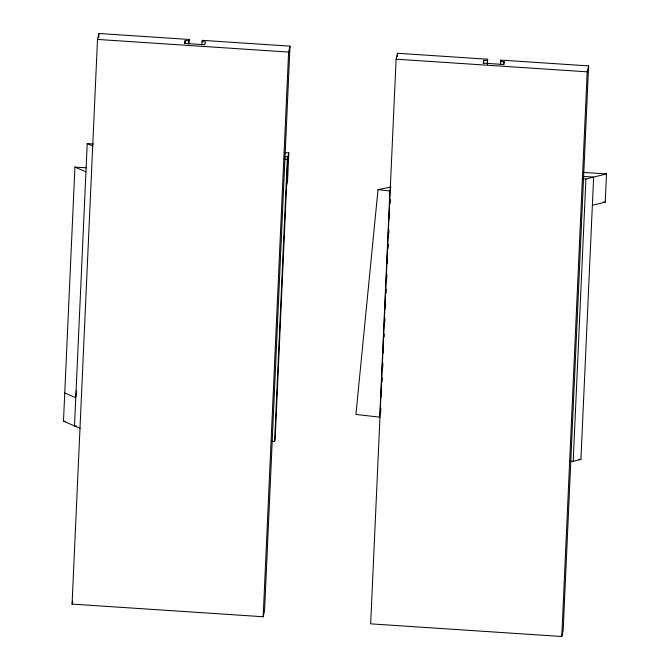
<?xml version="1.0" encoding="UTF-8"?>
<svg xmlns="http://www.w3.org/2000/svg" width="670" height="670" viewBox="0 0 670 670"><rect width="100%" height="100%" fill="white"/><g stroke="black" fill="none" stroke-linecap="round" stroke-linejoin="round"><path stroke-width="1" d="M80.157 428.356L63.483 421.179L74.931 167.081L86.355 167.835M93.457 144L87.217 143.589L74.496 425.919L76.556 426.053M201.779 44.756L202.223 40.334L290.01 46.146L264.575 610.814L263.168 616.743L72.067 604.097L97.51 39.429L98.909 33.5L189.082 39.463L188.898 43.651M98.716 37.679L98.909 33.5M185.054 43.651L185.196 40.518L188.781 40.753L189.082 39.463M188.639 43.885L188.781 40.753M263.168 616.743L288.611 52.076L290.01 46.146M271.467 441.363L274.591 441.572L287.313 159.234L288.803 152.911L284.691 152.643M288.803 152.911L287.539 181.143L286.601 185.096M389.915 191L379.722 417.15L355.921 414.445L378.014 189.652L390.853 187.047L389.915 191L378.014 189.652M487.45 64.454L487.685 59.228L397.503 53.257L396.104 59.186L370.661 623.854L561.77 636.5L563.169 630.571L588.612 65.903L500.825 60.099L500.373 64.521M380.711 412.159L380.895 407.988M381.414 396.523L381.548 393.399M382.067 381.934L382.26 377.763M382.729 367.344L382.913 363.173M383.382 352.755L383.575 348.584M384.086 337.119L384.228 333.995M384.748 322.53L384.932 318.359M385.401 307.94L385.593 303.77M386.062 293.351L386.247 289.18M386.716 278.762L386.908 274.591M387.419 263.126L387.612 258.955M388.081 248.536L388.265 244.366M388.734 233.947L388.927 229.777M389.438 218.311L389.63 214.149M390.099 203.722L390.283 199.551M397.369 56.397L397.503 53.257M483.656 63.407L483.799 60.275L487.383 60.509L487.685 59.228M487.241 63.65L487.383 60.509M500.632 64.278L500.825 60.099M503.957 64.755L504.1 61.615L500.515 61.38M561.77 636.5L587.205 71.832L588.612 65.903M570.069 461.119L573.193 461.329L585.907 178.999L606.518 173.932L605.245 202.173L592.364 205.33M573.193 461.329L580.915 459.427L593.637 177.098L583.243 176.411M76.48 390.426L75.769 397.687L64.755 392.947M185.196 40.518L184.518 43.383L204.827 44.722L205.506 41.858L201.921 41.624M72.067 604.097L72.77 601.132M274.591 441.572L275.152 439.202L287.874 156.864L284.75 156.663M483.799 60.275L483.12 63.139L503.421 64.479L504.1 61.615M97.51 39.429L288.611 52.076M396.104 59.186L587.205 71.832M583.068 172.383L606.518 173.932M284.189 159.033L287.313 159.234M582.791 178.79L585.907 178.999M603.201 202.03L605.245 202.173M63.483 421.179L65.526 421.313M578.838 459.293L580.915 459.427M87.217 143.589L92.879 146.027M74.931 167.081L85.944 171.822"/></g></svg>
